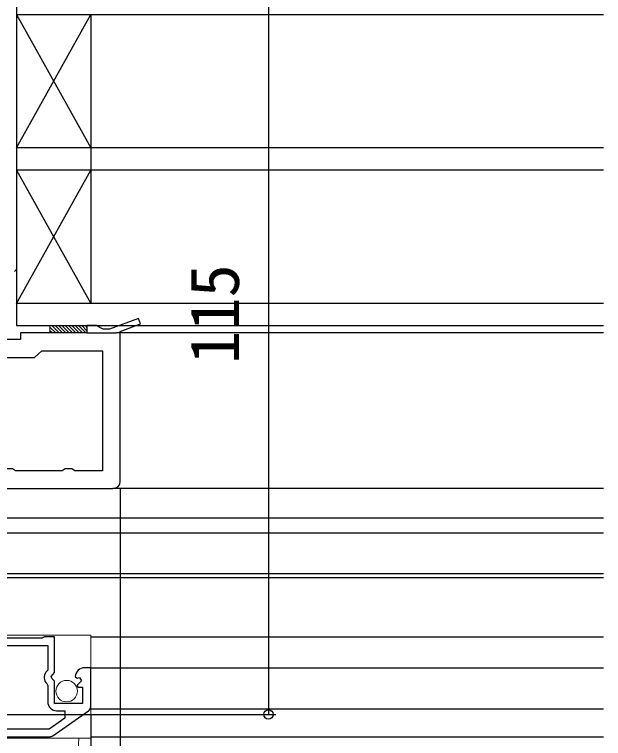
# Model space of a CAD drawing. Units: millimetres, scale not verified. Extents: x -525 to 525, y -783 to 778.
# Drawn here: x -202.2 to -122.6, y -251.9 to -154.2 of the extents above; entities that cross this region are included whole.
import ezdxf
from ezdxf.enums import TextEntityAlignment as Align

# ---------------------------------------------------------------- set-up
doc = ezdxf.new("R2010")
doc.units = ezdxf.units.MM
doc.header["$LTSCALE"] = 4
for name, color, linetype in [('0-3_YKK_11', 7, 'Continuous'), ('0-4_YKK_12', 2, 'Continuous'), ('0-7_YKK_D', 6, 'Continuous')]:
    doc.layers.add(name, color=color, linetype=linetype)
doc.layers.add('0-5_YKK_13', color=4, linetype='Continuous', lineweight=18)
doc.styles.add('ＭＳ ゴシック', font='')
doc.styles.get('ＭＳ ゴシック').set_extended_font_data('MS Gothic')

msp = doc.modelspace()

# ---------------------------------------------------------------- linework, layer by layer
at = {"layer": '0-3_YKK_11'}
for p, q in [((-192.371, -197.162), (-188.371, -197.162)), ((-196.991, -251.537), (-192.171, -248.172)), ((-223.671, -251.663), (-197.391, -251.663))]:
    msp.add_line(p, q, dxfattribs=at)
for points in [[(-187.871, -217.162), (-187.871, -196.973), (-185.13, -195.936), (-185.413, -195.188), (-189.311, -196.662), (-190.205, -196.662), (-190.638, -196.412), (-191.071, -196.162), (-192.371, -196.162), (-192.371, -197.162), (-201.371, -197.162), (-201.371, -198.062), (-211.871, -198.062), (-211.871, -157.562)], [(-229.871, -160.162), (-229.871, -201.162), (-227.371, -201.162), (-227.371, -198.162), (-223.171, -198.162), (-223.171, -215.762), (-227.371, -215.762), (-227.371, -214.162), (-229.871, -214.162), (-229.871, -218.162), (-188.871, -218.162)], [(-211.371, -200.462), (-199.466, -200.462), (-198.969, -200.012), (-198.471, -199.562), (-190.271, -199.562), (-190.271, -215.762), (-194.005, -215.762), (-194.438, -215.512), (-195.304, -215.512), (-195.737, -215.762), (-202.005, -215.762), (-202.438, -215.512), (-203.304, -215.512), (-203.737, -215.762), (-216.005, -215.762), (-216.438, -215.512), (-217.304, -215.512), (-217.737, -215.762), (-220.771, -215.762)], [(-193.97, -243.545), (-193.72, -243.756), (-193.401, -243.67), (-193.13, -244.139), (-193.707, -244.716), (-193.605, -244.963), (-192.971, -244.963), (-192.971, -247.163), (-196.771, -247.163), (-196.771, -244.163), (-197.071, -243.863), (-197.225, -243.534), (-196.771, -242.994), (-196.771, -238.163), (-198.098, -238.163), (-198.271, -238.263), (-198.445, -238.363), (-209.698, -238.363), (-209.871, -238.263), (-210.045, -238.163), (-211.371, -238.163), (-211.371, -250.463), (-217.571, -250.463), (-218.966, -249.068)], [(-197.486, -250.663), (-210.471, -250.663), (-210.471, -239.363), (-197.671, -239.363), (-197.671, -242.666), (-197.914, -242.956)], [(-191.871, -247.598), (-191.871, -242.363), (-192.676, -242.363)], [(-197.778, -244.505), (-197.671, -244.735), (-197.671, -246.963)], [(-196.471, -248.163), (-195.371, -248.163), (-195.371, -249.187), (-197.486, -250.663)]]:
    msp.add_lwpolyline(points, dxfattribs=at)
for centre, radius, start, end in [((-188.871, -217.162), 1, 270.00001, 359.99999), ((-192.676, -243.663), 1.3, 89.99998, 174.7841), ((-197.071, -243.663), 1.1, 139.99999, 229.99481), ((-196.471, -246.963), 1.2, 180.00001, 269.99999), ((-192.571, -247.598), 0.7, 304.91937, 359.99998), ((-197.391, -250.963), 0.7, 269.99992, 304.91935)]:
    msp.add_arc(centre, radius, start, end, dxfattribs=at)
at = {"layer": '0-4_YKK_12'}
for p, q in [((-201.871, -151.163), (-201.871, -196.158)), ((-201.871, -154.163), (-122.621, -154.163)), ((-201.871, -154.163), (-191.871, -172.163)), ((-201.871, -172.163), (-191.871, -154.163)), ((-191.871, -154.163), (-191.871, -193.163)), ((-122.621, -172.163), (-201.871, -172.163)), ((-122.621, -175.163), (-201.871, -175.163)), ((-201.871, -193.163), (-191.871, -175.163)), ((-201.871, -175.163), (-191.871, -193.163)), ((-122.621, -193.163), (-201.871, -193.163)), ((-201.871, -196.158), (-122.621, -196.159)), ((-122.621, -197.162), (-188.371, -197.162)), ((-122.621, -218.162), (-188.871, -218.162)), ((-122.621, -222.163), (-222.371, -222.163)), ((-122.621, -229.663), (-217.371, -229.663)), ((-217.371, -230.163), (-122.621, -230.163)), ((-191.871, -238.163), (-122.621, -238.163)), ((-191.871, -242.363), (-122.621, -242.363)), ((-122.621, -247.963), (-191.871, -247.963)), ((-191.871, -251.663), (-122.621, -251.663))]:
    msp.add_line(p, q, dxfattribs=at)
msp.add_lwpolyline([(-217.371, -239.663), (-217.371, -224.163), (-122.621, -224.163)], dxfattribs=at)
at = {"layer": '0-5_YKK_13'}
for p, q in [((-201.871, -188.163), (-201.871, -151.163)), ((-197.371, -196.357), (-196.566, -197.162)), ((-197.117, -196.162), (-196.117, -197.162)), ((-196.668, -196.162), (-195.668, -197.162)), ((-196.219, -196.162), (-195.219, -197.162)), ((-195.77, -196.162), (-194.77, -197.162)), ((-195.321, -196.162), (-194.321, -197.162)), ((-194.872, -196.162), (-193.872, -197.162)), ((-194.423, -196.162), (-193.423, -197.162)), ((-193.974, -196.162), (-192.974, -197.162)), ((-193.525, -196.162), (-192.525, -197.162)), ((-193.076, -196.162), (-192.371, -196.867)), ((-192.627, -196.162), (-192.371, -196.418)), ((-197.371, -196.806), (-197.015, -197.162)), ((-195.967, -237.963), (-210.871, -237.963)), ((-194.977, -237.963), (-195.967, -237.963)), ((-194.977, -237.963), (-191.871, -237.963)), ((-191.871, -237.963), (-191.871, -238.663)), ((-191.871, -242.363), (-191.871, -238.663)), ((-191.871, -247.163), (-191.871, -242.363)), ((-191.871, -248.263), (-191.871, -247.163)), ((-191.871, -251.703), (-191.871, -248.263)), ((-223.671, -251.863), (-197.352, -251.863)), ((-197.352, -251.863), (-191.871, -251.863)), ((-191.871, -251.863), (-191.871, -251.703))]:
    msp.add_line(p, q, dxfattribs=at)
msp.add_lwpolyline([(-197.371, -196.162), (-197.371, -197.162), (-192.371, -197.162), (-192.371, -196.162)], close=True, dxfattribs=at)
msp.add_lwpolyline([(-217.824, -254.278), (-217.971, -251.863), (-216.973, -251.863), (-194.469, -251.863), (-193.471, -251.863), (-193.619, -254.278)], dxfattribs=at)
msp.add_circle((-195.121, -245.514), 1.45, dxfattribs=at)
msp.add_arc((-202.871, -188.163), 1, 315, 0, dxfattribs=at)
at = {"layer": '0-7_YKK_D'}
for p, q in [((-167.871, -133.663), (-167.871, -248.663)), ((-187.871, -218.162), (-187.871, -452.666)), ((-219.371, -248.663), (-166.871, -248.663)), ((-191.871, -248.713), (-191.871, -284.663))]:
    msp.add_line(p, q, dxfattribs=at)
msp.add_circle((-167.871, -248.663), 0.637, dxfattribs=at)

# ---------------------------------------------------------------- texts
at = {"layer": '0-7_YKK_D', "style": 'ＭＳ ゴシック'}
msp.add_text('115', height=6.598, rotation=90, dxfattribs=at).set_placement((-169.871, -201.339), align=Align.BOTTOM_LEFT)

doc.saveas('drawing.dxf')
